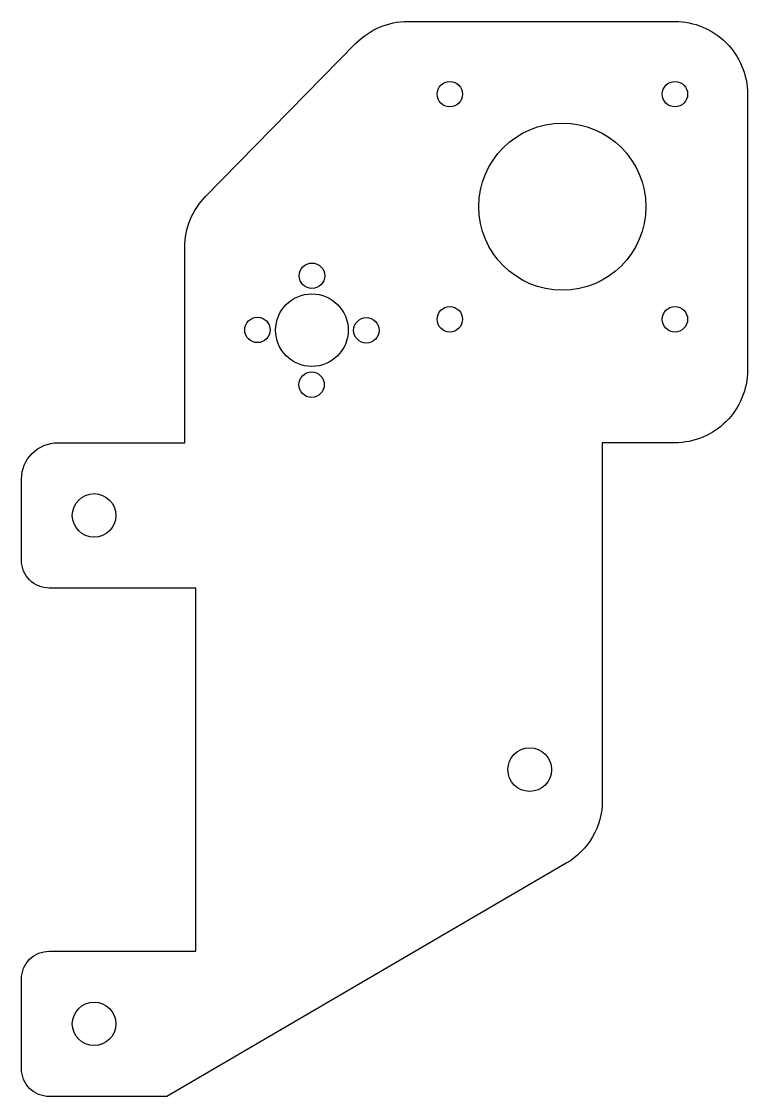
# Model space of a CAD drawing. Header units: millimetres. Extents: x -10 to 90, y -10 to 138.
import ezdxf

# ---------------------------------------------------------------- set-up
doc = ezdxf.new("R2010")
doc.units = ezdxf.units.MM
doc.layers.get('0').update_dxf_attribs({"linetype": 'CONTINUOUS'})

msp = doc.modelspace()

# ---------------------------------------------------------------- linework, layer by layer
msp.add_lwpolyline([(10, -10), (-5.88, -10), (-6.2, -10, -0.414214), (-10, -6.2), (-10, 6.2, -0.414214), (-6.2, 10), (14, 10), (14, 60), (-6.2, 60, -0.414214), (-10, 63.8), (-10, 75, -0.414214), (-5, 80), (12.5, 80), (12.5, 106.91, -0.196484), (15.36, 113.92), (36.06, 135, -0.201343), (43.2, 138), (80, 138, -0.414214), (90, 128), (90, 90, -0.414214), (80, 80), (70, 80), (70, 30.74, -0.26675), (65.04, 22.11)], format="xyb", close=True)
for centre, radius in [((49, 128), 1.75), ((80, 128), 1.75), ((64.5, 112.5), 11.5), ((30.01, 103), 1.75), ((30, 95.5), 5), ((49, 97), 1.75), ((80, 97), 1.75), ((22.5, 95.54), 1.75), ((37.5, 95.48), 1.75), ((29.96, 88), 1.75), ((0, 70), 3), ((60, 35), 3), ((0, 0), 3)]:
    msp.add_circle(centre, radius)

doc.saveas('drawing.dxf')
